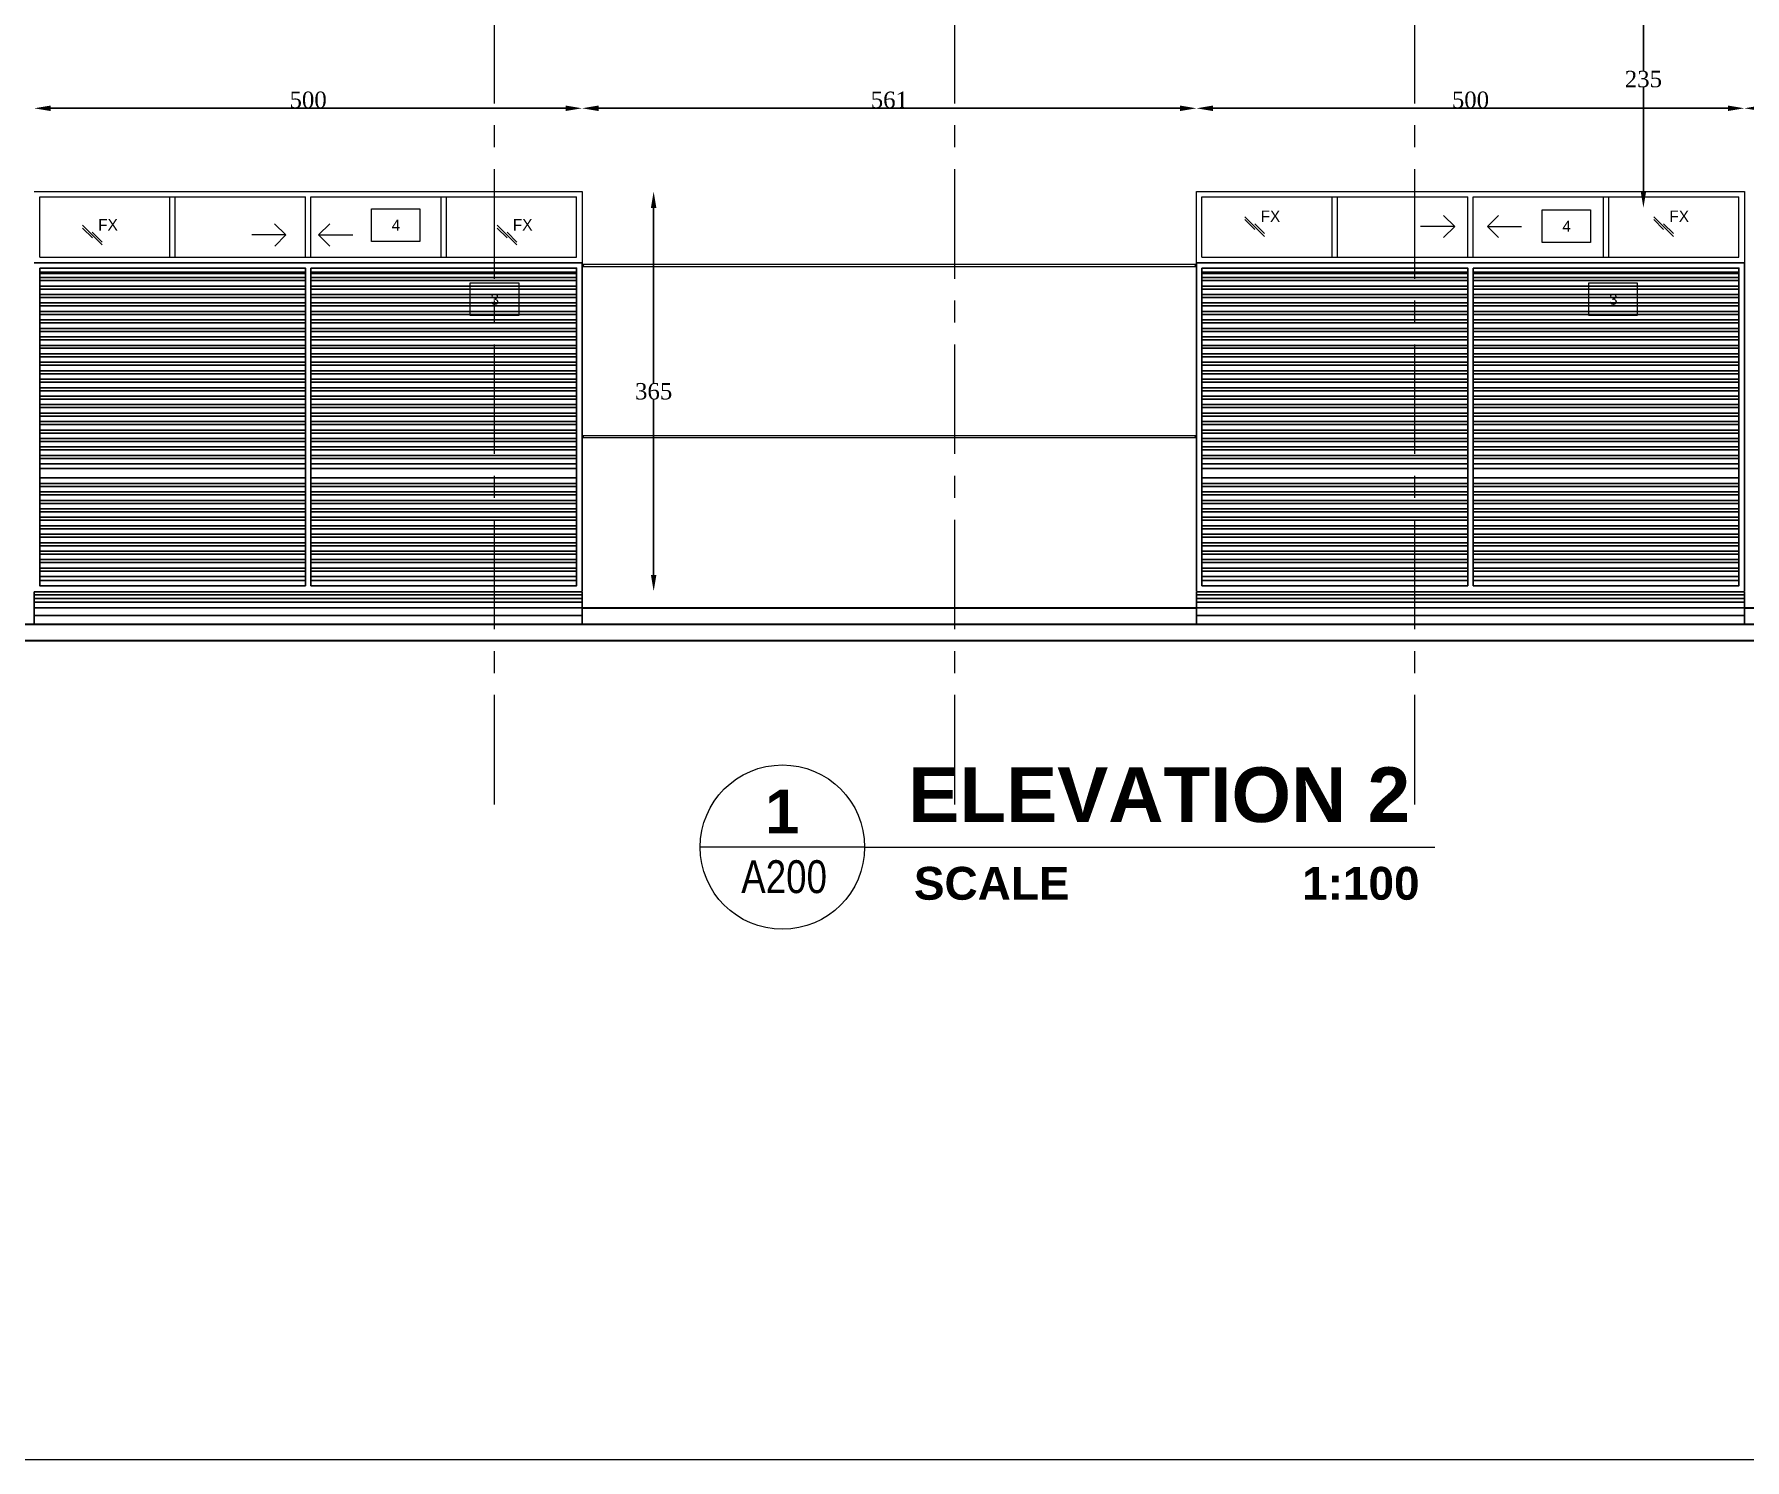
# Model space of a CAD drawing. Header units: millimetres. Extents: x -9083 to 924194, y -232449 to 321637.
# Drawn here: x 17631 to 33241, y 64923 to 77937 of the extents above; entities that cross this region are included whole.
import ezdxf
from ezdxf.enums import TextEntityAlignment as Align

# ---------------------------------------------------------------- set-up
doc = ezdxf.new("R2010")
doc.units = ezdxf.units.MM
doc.header["$LTSCALE"] = 400
doc.header["$MEASUREMENT"] = 0
doc.header["$PDMODE"] = 3
doc.linetypes.add('CENTER', pattern=[2, 1.25, -0.25, 0.25, -0.25])
doc.linetypes.add('CENTERX2', pattern=[4, 2.5, -0.5, 0.5, -0.5])
doc.layers.get('0').update_dxf_attribs({"lineweight": 0, "true_color": 0xff1414})
doc.layers.get('Defpoints').update_dxf_attribs({"color": 8, "lineweight": 5})
doc.layers.add('AXIES', color=7, linetype='CENTER', lineweight=0, true_color=0x949596)
for name, color, linetype in [('DOORS', 1, 'Continuous'), ('ELE', 2, 'Continuous'), ('HACH', 8, 'Continuous')]:
    doc.layers.add(name, color=color, linetype=linetype)
for name, color, linetype, lineweight in [('ELEVATION 00', 7, 'Continuous', 30), ('ELEVATION 02', 3, 'Continuous', 18), ('ELEVATION WINDOW', 5, 'Continuous', 5), ('FINISH', 3, 'Continuous', 9), ('REFER TILTLE 100', 7, 'Continuous', 5), ('REVC', 210, 'Continuous', 0), ('ROOMS DIMENSION', 3, 'Continuous', 5), ('TAG ELEVATIONS DETAIL', 8, 'Continuous', 9), ('TEXT DRAWING TITLE', 7, 'Continuous', 5)]:
    doc.layers.add(name, color=color, linetype=linetype, lineweight=lineweight)
doc.styles.add('arial', font='arial.ttf', dxfattribs={"width": 0.8, "height": 2.2})
doc.styles.add('ARIAL-TITLE', font='arialbd.ttf')
doc.styles.add('ROMAN', font='times.ttf')
doc.styles.get("Standard").update_dxf_attribs({"font": 'GOTHIC.TTF', "height": 220})
doc.styles.add('WA-GV03-ELEV & SEC.-TYPE A$0$BOLD', font='romantic.ttf')
doc.styles.add('WA-GV03-ELEV & SEC.-TYPE A$0$Standard', font='arial.ttf')
doc.dimstyles.new('ELEV DIM', dxfattribs={"dimtxt": 150, "dimasz": 150, "dimexe": 0.06, "dimexo": 0.06, "dimgap": 0.03, "dimtad": 1, "dimtih": 1, "dimtoh": 1, "dimdec": 0, "dimlfac": 0.1, "dimzin": 13, "dimdsep": 46, "dimtxsty": 'ROMAN', "dimcen": 0.09, "dimdle": 0.06, "dimse1": 1, "dimse2": 1, "dimclrd": 256, "dimclre": 256, "dimclrt": 3, "dimadec": 0, "dimazin": 0, "dimtfac": 1, "dimtdec": 0, "dimtix": 1, "dimtmove": 2, "dimatfit": 3, "dimfxl": 0.06, "dimtolj": 1, "dimtzin": 0, "dimarcsym": 0})

# ---------------------------------------------------------------- blocks, each defined once
blk = doc.blocks.new('A-DETAIL-TITLE-100')
at = {"layer": 'TEXT DRAWING TITLE', "linetype": 'Continuous'}
blk.add_line((0, 0), (-1500, 0), dxfattribs=at)
blk.add_circle((-750, 0), 750, dxfattribs=at)
at = {"layer": 'TEXT DRAWING TITLE', "style": 'ARIAL-TITLE'}
for tag, p, height in [('TITLE1', (450, 937), 500), ('SCALE1', (450, -480), 300), ('SCALE2', (2479, -480), 300)]:
    blk.add_attdef(tag, p, '', height=height, dxfattribs=at)
at = {"layer": 'TEXT DRAWING TITLE', "color": 7, "style": 'ARIAL-TITLE'}
blk.add_attdef('TITLE2_001', (435, 228), '', height=500, dxfattribs=at)
at = {"layer": 'TEXT DRAWING TITLE', "linetype": 'Continuous', "style": 'ARIAL-TITLE'}
blk.add_attdef('DRWG-NO', text='', height=400, dxfattribs=at).set_placement((-751, 326), align=Align.MIDDLE)
at = {"layer": 'TEXT DRAWING TITLE', "linetype": 'Continuous', "style": 'arial', "width": 0.8}
blk.add_attdef('DRAWING-REF', text='', height=300, dxfattribs=at).set_placement((-735, -270), align=Align.MIDDLE)
blk = doc.blocks.new('*D537')
at = {"layer": 'Defpoints', "color": 0, "transparency": 16777216}
for p in [(27676, 78702), (32316, 78702), (32316, 76352)]:
    blk.add_point(p, dxfattribs=at)
at = {"layer": 'ROOMS DIMENSION', "lineweight": -2, "transparency": 16777216}
for p, q in [((32316, 78552), (32316, 77603)), ((32316, 76502), (32316, 77450))]:
    blk.add_line(p, q, dxfattribs=at)
at = {"layer": 'ROOMS DIMENSION', "transparency": 16777216}
for points in [[(32291, 78552), (32341, 78552), (32316, 78702)], [(32291, 76502), (32341, 76502), (32316, 76352)]]:
    blk.add_solid(points, dxfattribs=at)
at = {"layer": 'ROOMS DIMENSION', "color": 3, "transparency": 16777216, "insert": (32316, 77527), "char_height": 150, "attachment_point": 5, "style": 'ROMAN'}
blk.add_mtext('\\A1;235', dxfattribs=at)
blk = doc.blocks.new('WA-GV03-ELEV & SEC.-TYPE A$0$RCSS TG')
blk.add_lwpolyline([(28718, -28969), (29160, -28969), (29160, -29267), (28718, -29267)], close=True)
at = {"style": 'WA-GV03-ELEV & SEC.-TYPE A$0$BOLD'}
blk.add_attdef('CH', text='', height=80, dxfattribs=at).set_placement((28932, -29118), align=Align.MIDDLE)
blk = doc.blocks.new('*D505')
at = {"layer": 'Defpoints', "color": 0, "transparency": 16777216}
for p in [(22631, 77261), (17631, 76502), (22631, 76502)]:
    blk.add_point(p, dxfattribs=at)
at = {"layer": 'ROOMS DIMENSION', "lineweight": -2, "transparency": 16777216}
blk.add_line((17781, 77261), (22481, 77261), dxfattribs=at)
at = {"layer": 'ROOMS DIMENSION', "transparency": 16777216}
for points in [[(17781, 77286), (17781, 77236), (17631, 77261)], [(22481, 77286), (22481, 77236), (22631, 77261)]]:
    blk.add_solid(points, dxfattribs=at)
at = {"layer": 'ROOMS DIMENSION', "color": 3, "transparency": 16777216, "insert": (20131, 77337), "char_height": 150, "attachment_point": 5, "style": 'ROMAN'}
blk.add_mtext('\\A1;500', dxfattribs=at)
blk = doc.blocks.new('*D506')
at = {"layer": 'Defpoints', "color": 0, "transparency": 16777216}
for p in [(33238, 77261), (28238, 76502), (33238, 76502)]:
    blk.add_point(p, dxfattribs=at)
at = {"layer": 'ROOMS DIMENSION', "lineweight": -2, "transparency": 16777216}
blk.add_line((28388, 77261), (33088, 77261), dxfattribs=at)
at = {"layer": 'ROOMS DIMENSION', "transparency": 16777216}
for points in [[(28388, 77286), (28388, 77236), (28238, 77261)], [(33088, 77286), (33088, 77236), (33238, 77261)]]:
    blk.add_solid(points, dxfattribs=at)
at = {"layer": 'ROOMS DIMENSION', "color": 3, "transparency": 16777216, "insert": (30738, 77337), "char_height": 150, "attachment_point": 5, "style": 'ROMAN'}
blk.add_mtext('\\A1;500', dxfattribs=at)
blk = doc.blocks.new('*D534')
at = {"layer": 'Defpoints', "color": 0, "transparency": 16777216}
for p in [(33238, 75852), (33603, 75852), (33238, 72852)]:
    blk.add_point(p, dxfattribs=at)
at = {"layer": 'ROOMS DIMENSION', "lineweight": -2, "transparency": 16777216}
for p, q in [((33603, 75702), (33603, 74428)), ((33603, 73002), (33603, 74275))]:
    blk.add_line(p, q, dxfattribs=at)
at = {"layer": 'ROOMS DIMENSION', "transparency": 16777216}
for points in [[(33578, 75702), (33628, 75702), (33603, 75852)], [(33578, 73002), (33628, 73002), (33603, 72852)]]:
    blk.add_solid(points, dxfattribs=at)
at = {"layer": 'ROOMS DIMENSION', "color": 3, "transparency": 16777216, "insert": (33603, 74352), "char_height": 150, "attachment_point": 5, "style": 'ROMAN'}
blk.add_mtext('\\A1;300', dxfattribs=at)
blk = doc.blocks.new('*D533')
at = {"layer": 'Defpoints', "color": 0, "transparency": 16777216}
for p in [(22631, 76502), (22631, 72852), (23284, 72852)]:
    blk.add_point(p, dxfattribs=at)
at = {"layer": 'ROOMS DIMENSION', "lineweight": -2, "transparency": 16777216}
for p, q in [((23284, 76352), (23284, 74753)), ((23284, 73002), (23284, 74600))]:
    blk.add_line(p, q, dxfattribs=at)
at = {"layer": 'ROOMS DIMENSION', "transparency": 16777216}
for points in [[(23259, 76352), (23309, 76352), (23284, 76502)], [(23259, 73002), (23309, 73002), (23284, 72852)]]:
    blk.add_solid(points, dxfattribs=at)
at = {"layer": 'ROOMS DIMENSION', "color": 3, "transparency": 16777216, "insert": (23284, 74677), "char_height": 150, "attachment_point": 5, "style": 'ROMAN'}
blk.add_mtext('\\A1;365', dxfattribs=at)
blk = doc.blocks.new('DFGG')
at = {"layer": 'AXIES', "linetype": 'CENTERX2'}
for p, q in [((21831.3, 70905.5), (21831.3, 89453.1)), ((26031.3, 70905.5), (26031.3, 89453.1)), ((30231.3, 70905.5), (30231.3, 89453.1))]:
    blk.add_line(p, q, dxfattribs=at)
blk = doc.blocks.new('*D542')
at = {"layer": 'Defpoints', "color": 0, "transparency": 16777216}
for p in [(33238, 76502), (33603, 76502), (33238, 75852)]:
    blk.add_point(p, dxfattribs=at)
at = {"layer": 'ROOMS DIMENSION', "lineweight": -2, "transparency": 16777216}
for p, q in [((33603, 76352), (33603, 76253)), ((33603, 76002), (33603, 76100))]:
    blk.add_line(p, q, dxfattribs=at)
at = {"layer": 'ROOMS DIMENSION', "transparency": 16777216}
for points in [[(33578, 76352), (33628, 76352), (33603, 76502)], [(33578, 76002), (33628, 76002), (33603, 75852)]]:
    blk.add_solid(points, dxfattribs=at)
at = {"layer": 'ROOMS DIMENSION', "color": 3, "transparency": 16777216, "insert": (33603, 76177), "char_height": 150, "attachment_point": 5, "style": 'ROMAN'}
blk.add_mtext('\\A1;65', dxfattribs=at)
blk = doc.blocks.new('*D545')
at = {"layer": 'Defpoints', "color": 0, "transparency": 16777216}
for p in [(28238, 77261), (22631, 77002), (28238, 76652)]:
    blk.add_point(p, dxfattribs=at)
at = {"layer": 'FINISH', "lineweight": -2, "transparency": 16777216}
blk.add_line((22781, 77261), (28088, 77261), dxfattribs=at)
at = {"layer": 'FINISH', "transparency": 16777216}
for points in [[(22781, 77286), (22781, 77236), (22631, 77261)], [(28088, 77286), (28088, 77236), (28238, 77261)]]:
    blk.add_solid(points, dxfattribs=at)
at = {"layer": 'FINISH', "color": 3, "transparency": 16777216, "insert": (25435, 77337), "char_height": 150, "attachment_point": 5, "style": 'ROMAN'}
blk.add_mtext('\\A1;561', dxfattribs=at)
blk = doc.blocks.new('*D546')
at = {"layer": 'Defpoints', "color": 0, "transparency": 16777216}
for p in [(37481, 77261), (33238, 76652), (37481, 76652)]:
    blk.add_point(p, dxfattribs=at)
at = {"layer": 'FINISH', "lineweight": -2, "transparency": 16777216}
blk.add_line((33388, 77261), (37331, 77261), dxfattribs=at)
at = {"layer": 'FINISH', "transparency": 16777216}
for points in [[(33388, 77286), (33388, 77236), (33238, 77261)], [(37331, 77286), (37331, 77236), (37481, 77261)]]:
    blk.add_solid(points, dxfattribs=at)
at = {"layer": 'FINISH', "color": 3, "transparency": 16777216, "insert": (35360, 77336), "char_height": 150, "attachment_point": 5, "style": 'ROMAN'}
blk.add_mtext('\\A1;424', dxfattribs=at)

msp = doc.modelspace()

# ---------------------------------------------------------------- linework, layer by layer
at = {"layer": 'Defpoints'}
msp.add_lwpolyline([(-8100, 123208.72705), (55596.80779, 123208.72705), (55596.80779, 64923.38106), (-8100, 64923.38106)], close=True, dxfattribs=at)
at = {"layer": 'DOORS', "lineweight": -2}
for p, q in [((17631.26178, 75851.64247), (22631.26178, 75851.64247)), ((17681.26178, 75801.64247), (20106.26178, 75801.64247)), ((17681.26178, 72901.64247), (17681.26178, 75801.64247)), ((20106.26178, 72901.64247), (20106.26178, 75801.64247)), ((20156.26178, 75801.64247), (22581.26178, 75801.64247)), ((20156.26178, 72901.64247), (20156.26178, 75801.64247)), ((22581.26178, 72901.64247), (22581.26178, 75801.64247)), ((22631.26178, 72851.64247), (22631.26178, 75851.64247)), ((28237.95131, 75851.64247), (33237.95131, 75851.64247)), ((28237.95131, 72851.64247), (28237.95131, 75851.64247)), ((28287.95131, 75801.64247), (30712.95131, 75801.64247)), ((28287.95131, 72901.64247), (28287.95131, 75801.64247)), ((30712.95131, 72901.64247), (30712.95131, 75801.64247)), ((30762.95131, 72901.64247), (30762.95131, 75801.64247)), ((30762.95131, 75801.64247), (33187.95131, 75801.64247)), ((33187.95131, 72901.64247), (33187.95131, 75801.64247)), ((33237.95131, 72851.64247), (33237.95131, 75851.64247)), ((17681.26178, 72901.64247), (20106.26178, 72901.64247)), ((20156.26178, 72901.64247), (22581.26178, 72901.64247)), ((28287.95131, 72901.64247), (30712.95131, 72901.64247)), ((30762.95131, 72901.64247), (33187.95131, 72901.64247))]:
    msp.add_line(p, q, dxfattribs=at)
for points in [[(17681.26178, 75801.64247), (20106.26178, 75801.64247), (20106.26178, 75751.64247), (17681.26178, 75751.64247)], [(17681.26178, 75765.48015), (20106.26178, 75765.48015), (20106.26178, 75715.48015), (17681.26178, 75715.48015)], [(20156.26178, 75801.64247), (22581.26178, 75801.64247), (22581.26178, 75751.64247), (20156.26178, 75751.64247)], [(20156.26178, 75765.48015), (22581.26178, 75765.48015), (22581.26178, 75715.48015), (20156.26178, 75715.48015)], [(28287.95131, 75801.64247), (30712.95131, 75801.64247), (30712.95131, 75751.64247), (28287.95131, 75751.64247)], [(28287.95131, 75765.48015), (30712.95131, 75765.48015), (30712.95131, 75715.48015), (28287.95131, 75715.48015)], [(30762.95131, 75801.64247), (33187.95131, 75801.64247), (33187.95131, 75751.64247), (30762.95131, 75751.64247)], [(30762.95131, 75765.48015), (33187.95131, 75765.48015), (33187.95131, 75715.48015), (30762.95131, 75715.48015)], [(17681.26178, 75688.17387), (20106.26178, 75688.17387), (20106.26178, 75638.17387), (17681.26178, 75638.17387)], [(17681.26178, 75610.86759), (20106.26178, 75610.86759), (20106.26178, 75560.86759), (17681.26178, 75560.86759)], [(20156.26178, 75688.17387), (22581.26178, 75688.17387), (22581.26178, 75638.17387), (20156.26178, 75638.17387)], [(20156.26178, 75610.86759), (22581.26178, 75610.86759), (22581.26178, 75560.86759), (20156.26178, 75560.86759)], [(28287.95131, 75688.17387), (30712.95131, 75688.17387), (30712.95131, 75638.17387), (28287.95131, 75638.17387)], [(28287.95131, 75610.86759), (30712.95131, 75610.86759), (30712.95131, 75560.86759), (28287.95131, 75560.86759)], [(30762.95131, 75688.17387), (33187.95131, 75688.17387), (33187.95131, 75638.17387), (30762.95131, 75638.17387)], [(30762.95131, 75610.86759), (33187.95131, 75610.86759), (33187.95131, 75560.86759), (30762.95131, 75560.86759)], [(17681.26178, 75533.56131), (20106.26178, 75533.56131), (20106.26178, 75483.56131), (17681.26178, 75483.56131)], [(17681.26178, 75456.25503), (20106.26178, 75456.25503), (20106.26178, 75406.25503), (17681.26178, 75406.25503)], [(20156.26178, 75533.56131), (22581.26178, 75533.56131), (22581.26178, 75483.56131), (20156.26178, 75483.56131)], [(20156.26178, 75456.25503), (22581.26178, 75456.25503), (22581.26178, 75406.25503), (20156.26178, 75406.25503)], [(28287.95131, 75533.56131), (30712.95131, 75533.56131), (30712.95131, 75483.56131), (28287.95131, 75483.56131)], [(28287.95131, 75456.25503), (30712.95131, 75456.25503), (30712.95131, 75406.25503), (28287.95131, 75406.25503)], [(30762.95131, 75533.56131), (33187.95131, 75533.56131), (33187.95131, 75483.56131), (30762.95131, 75483.56131)], [(30762.95131, 75456.25503), (33187.95131, 75456.25503), (33187.95131, 75406.25503), (30762.95131, 75406.25503)], [(17681.26178, 75378.94875), (20106.26178, 75378.94875), (20106.26178, 75328.94875), (17681.26178, 75328.94875)], [(17681.26178, 75301.64247), (20106.26178, 75301.64247), (20106.26178, 75251.64247), (17681.26178, 75251.64247)], [(20156.26178, 75378.94875), (22581.26178, 75378.94875), (22581.26178, 75328.94875), (20156.26178, 75328.94875)], [(20156.26178, 75301.64247), (22581.26178, 75301.64247), (22581.26178, 75251.64247), (20156.26178, 75251.64247)], [(28287.95131, 75378.94875), (30712.95131, 75378.94875), (30712.95131, 75328.94875), (28287.95131, 75328.94875)], [(28287.95131, 75301.64247), (30712.95131, 75301.64247), (30712.95131, 75251.64247), (28287.95131, 75251.64247)], [(30762.95131, 75378.94875), (33187.95131, 75378.94875), (33187.95131, 75328.94875), (30762.95131, 75328.94875)], [(30762.95131, 75301.64247), (33187.95131, 75301.64247), (33187.95131, 75251.64247), (30762.95131, 75251.64247)], [(17681.26178, 75224.33619), (20106.26178, 75224.33619), (20106.26178, 75174.33619), (17681.26178, 75174.33619)], [(17681.26178, 75147.02991), (20106.26178, 75147.02991), (20106.26178, 75097.02991), (17681.26178, 75097.02991)], [(20156.26178, 75224.33619), (22581.26178, 75224.33619), (22581.26178, 75174.33619), (20156.26178, 75174.33619)], [(20156.26178, 75147.02991), (22581.26178, 75147.02991), (22581.26178, 75097.02991), (20156.26178, 75097.02991)], [(28287.95131, 75224.33619), (30712.95131, 75224.33619), (30712.95131, 75174.33619), (28287.95131, 75174.33619)], [(28287.95131, 75147.02991), (30712.95131, 75147.02991), (30712.95131, 75097.02991), (28287.95131, 75097.02991)], [(30762.95131, 75224.33619), (33187.95131, 75224.33619), (33187.95131, 75174.33619), (30762.95131, 75174.33619)], [(30762.95131, 75147.02991), (33187.95131, 75147.02991), (33187.95131, 75097.02991), (30762.95131, 75097.02991)], [(17681.26178, 75069.72363), (20106.26178, 75069.72363), (20106.26178, 75019.72363), (17681.26178, 75019.72363)], [(17681.26178, 74992.41735), (20106.26178, 74992.41735), (20106.26178, 74942.41735), (17681.26178, 74942.41735)], [(20156.26178, 75069.72363), (22581.26178, 75069.72363), (22581.26178, 75019.72363), (20156.26178, 75019.72363)], [(20156.26178, 74992.41735), (22581.26178, 74992.41735), (22581.26178, 74942.41735), (20156.26178, 74942.41735)], [(28287.95131, 75069.72363), (30712.95131, 75069.72363), (30712.95131, 75019.72363), (28287.95131, 75019.72363)], [(28287.95131, 74992.41735), (30712.95131, 74992.41735), (30712.95131, 74942.41735), (28287.95131, 74942.41735)], [(30762.95131, 75069.72363), (33187.95131, 75069.72363), (33187.95131, 75019.72363), (30762.95131, 75019.72363)], [(30762.95131, 74992.41735), (33187.95131, 74992.41735), (33187.95131, 74942.41735), (30762.95131, 74942.41735)], [(17681.26178, 74915.11107), (20106.26178, 74915.11107), (20106.26178, 74865.11107), (17681.26178, 74865.11107)], [(17681.26178, 74837.80479), (20106.26178, 74837.80479), (20106.26178, 74787.80479), (17681.26178, 74787.80479)], [(20156.26178, 74915.11107), (22581.26178, 74915.11107), (22581.26178, 74865.11107), (20156.26178, 74865.11107)], [(20156.26178, 74837.80479), (22581.26178, 74837.80479), (22581.26178, 74787.80479), (20156.26178, 74787.80479)], [(28287.95131, 74915.11107), (30712.95131, 74915.11107), (30712.95131, 74865.11107), (28287.95131, 74865.11107)], [(28287.95131, 74837.80479), (30712.95131, 74837.80479), (30712.95131, 74787.80479), (28287.95131, 74787.80479)], [(30762.95131, 74915.11107), (33187.95131, 74915.11107), (33187.95131, 74865.11107), (30762.95131, 74865.11107)], [(30762.95131, 74837.80479), (33187.95131, 74837.80479), (33187.95131, 74787.80479), (30762.95131, 74787.80479)], [(17681.26178, 74760.49851), (20106.26178, 74760.49851), (20106.26178, 74710.49851), (17681.26178, 74710.49851)], [(17681.26178, 74683.19224), (20106.26178, 74683.19224), (20106.26178, 74633.19224), (17681.26178, 74633.19224)], [(20156.26178, 74760.49851), (22581.26178, 74760.49851), (22581.26178, 74710.49851), (20156.26178, 74710.49851)], [(20156.26178, 74683.19224), (22581.26178, 74683.19224), (22581.26178, 74633.19224), (20156.26178, 74633.19224)], [(28287.95131, 74760.49851), (30712.95131, 74760.49851), (30712.95131, 74710.49851), (28287.95131, 74710.49851)], [(28287.95131, 74683.19224), (30712.95131, 74683.19224), (30712.95131, 74633.19224), (28287.95131, 74633.19224)], [(30762.95131, 74760.49851), (33187.95131, 74760.49851), (33187.95131, 74710.49851), (30762.95131, 74710.49851)], [(30762.95131, 74683.19224), (33187.95131, 74683.19224), (33187.95131, 74633.19224), (30762.95131, 74633.19224)], [(17681.26178, 74605.88596), (20106.26178, 74605.88596), (20106.26178, 74555.88596), (17681.26178, 74555.88596)], [(17681.26178, 74528.57968), (20106.26178, 74528.57968), (20106.26178, 74478.57968), (17681.26178, 74478.57968)], [(20156.26178, 74605.88596), (22581.26178, 74605.88596), (22581.26178, 74555.88596), (20156.26178, 74555.88596)], [(20156.26178, 74528.57968), (22581.26178, 74528.57968), (22581.26178, 74478.57968), (20156.26178, 74478.57968)], [(28287.95131, 74605.88596), (30712.95131, 74605.88596), (30712.95131, 74555.88596), (28287.95131, 74555.88596)], [(28287.95131, 74528.57968), (30712.95131, 74528.57968), (30712.95131, 74478.57968), (28287.95131, 74478.57968)], [(30762.95131, 74605.88596), (33187.95131, 74605.88596), (33187.95131, 74555.88596), (30762.95131, 74555.88596)], [(30762.95131, 74528.57968), (33187.95131, 74528.57968), (33187.95131, 74478.57968), (30762.95131, 74478.57968)], [(17681.26178, 74451.2734), (20106.26178, 74451.2734), (20106.26178, 74401.2734), (17681.26178, 74401.2734)], [(17681.26178, 74373.96712), (20106.26178, 74373.96712), (20106.26178, 74323.96712), (17681.26178, 74323.96712)], [(20156.26178, 74451.2734), (22581.26178, 74451.2734), (22581.26178, 74401.2734), (20156.26178, 74401.2734)], [(20156.26178, 74373.96712), (22581.26178, 74373.96712), (22581.26178, 74323.96712), (20156.26178, 74323.96712)], [(28287.95131, 74451.2734), (30712.95131, 74451.2734), (30712.95131, 74401.2734), (28287.95131, 74401.2734)], [(28287.95131, 74373.96712), (30712.95131, 74373.96712), (30712.95131, 74323.96712), (28287.95131, 74323.96712)], [(30762.95131, 74451.2734), (33187.95131, 74451.2734), (33187.95131, 74401.2734), (30762.95131, 74401.2734)], [(30762.95131, 74373.96712), (33187.95131, 74373.96712), (33187.95131, 74323.96712), (30762.95131, 74323.96712)], [(17681.26178, 74296.66084), (20106.26178, 74296.66084), (20106.26178, 74246.66084), (17681.26178, 74246.66084)], [(17681.26178, 74219.35456), (20106.26178, 74219.35456), (20106.26178, 74169.35456), (17681.26178, 74169.35456)], [(20156.26178, 74296.66084), (22581.26178, 74296.66084), (22581.26178, 74246.66084), (20156.26178, 74246.66084)], [(20156.26178, 74219.35456), (22581.26178, 74219.35456), (22581.26178, 74169.35456), (20156.26178, 74169.35456)], [(28287.95131, 74296.66084), (30712.95131, 74296.66084), (30712.95131, 74246.66084), (28287.95131, 74246.66084)], [(28287.95131, 74219.35456), (30712.95131, 74219.35456), (30712.95131, 74169.35456), (28287.95131, 74169.35456)], [(30762.95131, 74296.66084), (33187.95131, 74296.66084), (33187.95131, 74246.66084), (30762.95131, 74246.66084)], [(30762.95131, 74219.35456), (33187.95131, 74219.35456), (33187.95131, 74169.35456), (30762.95131, 74169.35456)], [(17681.26178, 74142.04828), (20106.26178, 74142.04828), (20106.26178, 74092.04828), (17681.26178, 74092.04828)], [(17681.26178, 74064.742), (20106.26178, 74064.742), (20106.26178, 74014.742), (17681.26178, 74014.742)], [(20156.26178, 74142.04828), (22581.26178, 74142.04828), (22581.26178, 74092.04828), (20156.26178, 74092.04828)], [(20156.26178, 74064.742), (22581.26178, 74064.742), (22581.26178, 74014.742), (20156.26178, 74014.742)], [(28287.95131, 74142.04828), (30712.95131, 74142.04828), (30712.95131, 74092.04828), (28287.95131, 74092.04828)], [(28287.95131, 74064.742), (30712.95131, 74064.742), (30712.95131, 74014.742), (28287.95131, 74014.742)], [(30762.95131, 74142.04828), (33187.95131, 74142.04828), (33187.95131, 74092.04828), (30762.95131, 74092.04828)], [(30762.95131, 74064.742), (33187.95131, 74064.742), (33187.95131, 74014.742), (30762.95131, 74014.742)], [(17681.26178, 73973.73155), (20106.26178, 73973.73155), (20106.26178, 73886.63865), (17681.26178, 73886.63865)], [(17681.26178, 73886.63865), (20106.26178, 73886.63865), (20106.26178, 73836.63865), (17681.26178, 73836.63865)], [(20156.26178, 73973.73155), (22581.26178, 73973.73155), (22581.26178, 73886.63865), (20156.26178, 73886.63865)], [(20156.26178, 73886.63865), (22581.26178, 73886.63865), (22581.26178, 73836.63865), (20156.26178, 73836.63865)], [(28287.95131, 73973.73155), (30712.95131, 73973.73155), (30712.95131, 73886.63865), (28287.95131, 73886.63865)], [(28287.95131, 73886.63865), (30712.95131, 73886.63865), (30712.95131, 73836.63865), (28287.95131, 73836.63865)], [(30762.95131, 73973.73155), (33187.95131, 73973.73155), (33187.95131, 73886.63865), (30762.95131, 73886.63865)], [(30762.95131, 73886.63865), (33187.95131, 73886.63865), (33187.95131, 73836.63865), (30762.95131, 73836.63865)], [(17681.26178, 73809.33237), (20106.26178, 73809.33237), (20106.26178, 73759.33237), (17681.26178, 73759.33237)], [(17681.26178, 73732.02609), (20106.26178, 73732.02609), (20106.26178, 73682.02609), (17681.26178, 73682.02609)], [(20156.26178, 73809.33237), (22581.26178, 73809.33237), (22581.26178, 73759.33237), (20156.26178, 73759.33237)], [(20156.26178, 73732.02609), (22581.26178, 73732.02609), (22581.26178, 73682.02609), (20156.26178, 73682.02609)], [(28287.95131, 73809.33237), (30712.95131, 73809.33237), (30712.95131, 73759.33237), (28287.95131, 73759.33237)], [(28287.95131, 73732.02609), (30712.95131, 73732.02609), (30712.95131, 73682.02609), (28287.95131, 73682.02609)], [(30762.95131, 73809.33237), (33187.95131, 73809.33237), (33187.95131, 73759.33237), (30762.95131, 73759.33237)], [(30762.95131, 73732.02609), (33187.95131, 73732.02609), (33187.95131, 73682.02609), (30762.95131, 73682.02609)], [(17681.26178, 73654.71981), (20106.26178, 73654.71981), (20106.26178, 73604.71981), (17681.26178, 73604.71981)], [(17681.26178, 73577.41353), (20106.26178, 73577.41353), (20106.26178, 73527.41353), (17681.26178, 73527.41353)], [(20156.26178, 73654.71981), (22581.26178, 73654.71981), (22581.26178, 73604.71981), (20156.26178, 73604.71981)], [(20156.26178, 73577.41353), (22581.26178, 73577.41353), (22581.26178, 73527.41353), (20156.26178, 73527.41353)], [(28287.95131, 73654.71981), (30712.95131, 73654.71981), (30712.95131, 73604.71981), (28287.95131, 73604.71981)], [(28287.95131, 73577.41353), (30712.95131, 73577.41353), (30712.95131, 73527.41353), (28287.95131, 73527.41353)], [(30762.95131, 73654.71981), (33187.95131, 73654.71981), (33187.95131, 73604.71981), (30762.95131, 73604.71981)], [(30762.95131, 73577.41353), (33187.95131, 73577.41353), (33187.95131, 73527.41353), (30762.95131, 73527.41353)], [(17681.26178, 73500.10725), (20106.26178, 73500.10725), (20106.26178, 73450.10725), (17681.26178, 73450.10725)], [(17681.26178, 73422.80097), (20106.26178, 73422.80097), (20106.26178, 73372.80097), (17681.26178, 73372.80097)], [(20156.26178, 73500.10725), (22581.26178, 73500.10725), (22581.26178, 73450.10725), (20156.26178, 73450.10725)], [(20156.26178, 73422.80097), (22581.26178, 73422.80097), (22581.26178, 73372.80097), (20156.26178, 73372.80097)], [(28287.95131, 73500.10725), (30712.95131, 73500.10725), (30712.95131, 73450.10725), (28287.95131, 73450.10725)], [(28287.95131, 73422.80097), (30712.95131, 73422.80097), (30712.95131, 73372.80097), (28287.95131, 73372.80097)], [(30762.95131, 73500.10725), (33187.95131, 73500.10725), (33187.95131, 73450.10725), (30762.95131, 73450.10725)], [(30762.95131, 73422.80097), (33187.95131, 73422.80097), (33187.95131, 73372.80097), (30762.95131, 73372.80097)], [(17681.26178, 73345.4947), (20106.26178, 73345.4947), (20106.26178, 73295.4947), (17681.26178, 73295.4947)], [(17681.26178, 73268.18842), (20106.26178, 73268.18842), (20106.26178, 73218.18842), (17681.26178, 73218.18842)], [(20156.26178, 73345.4947), (22581.26178, 73345.4947), (22581.26178, 73295.4947), (20156.26178, 73295.4947)], [(20156.26178, 73268.18842), (22581.26178, 73268.18842), (22581.26178, 73218.18842), (20156.26178, 73218.18842)], [(28287.95131, 73345.4947), (30712.95131, 73345.4947), (30712.95131, 73295.4947), (28287.95131, 73295.4947)], [(28287.95131, 73268.18842), (30712.95131, 73268.18842), (30712.95131, 73218.18842), (28287.95131, 73218.18842)], [(30762.95131, 73345.4947), (33187.95131, 73345.4947), (33187.95131, 73295.4947), (30762.95131, 73295.4947)], [(30762.95131, 73268.18842), (33187.95131, 73268.18842), (33187.95131, 73218.18842), (30762.95131, 73218.18842)], [(17681.26178, 73190.88214), (20106.26178, 73190.88214), (20106.26178, 73140.88214), (17681.26178, 73140.88214)], [(17681.26178, 73113.57586), (20106.26178, 73113.57586), (20106.26178, 73063.57586), (17681.26178, 73063.57586)], [(20156.26178, 73190.88214), (22581.26178, 73190.88214), (22581.26178, 73140.88214), (20156.26178, 73140.88214)], [(20156.26178, 73113.57586), (22581.26178, 73113.57586), (22581.26178, 73063.57586), (20156.26178, 73063.57586)], [(28287.95131, 73190.88214), (30712.95131, 73190.88214), (30712.95131, 73140.88214), (28287.95131, 73140.88214)], [(28287.95131, 73113.57586), (30712.95131, 73113.57586), (30712.95131, 73063.57586), (28287.95131, 73063.57586)], [(30762.95131, 73190.88214), (33187.95131, 73190.88214), (33187.95131, 73140.88214), (30762.95131, 73140.88214)], [(30762.95131, 73113.57586), (33187.95131, 73113.57586), (33187.95131, 73063.57586), (30762.95131, 73063.57586)], [(17681.26178, 73036.26958), (20106.26178, 73036.26958), (20106.26178, 72986.26958), (17681.26178, 72986.26958)], [(17681.26178, 72951.64247), (20106.26178, 72951.64247), (20106.26178, 72901.64247), (17681.26178, 72901.64247)], [(20156.26178, 73036.26958), (22581.26178, 73036.26958), (22581.26178, 72986.26958), (20156.26178, 72986.26958)], [(20156.26178, 72951.64247), (22581.26178, 72951.64247), (22581.26178, 72901.64247), (20156.26178, 72901.64247)], [(28287.95131, 73036.26958), (30712.95131, 73036.26958), (30712.95131, 72986.26958), (28287.95131, 72986.26958)], [(28287.95131, 72951.64247), (30712.95131, 72951.64247), (30712.95131, 72901.64247), (28287.95131, 72901.64247)], [(30762.95131, 73036.26958), (33187.95131, 73036.26958), (33187.95131, 72986.26958), (30762.95131, 72986.26958)], [(30762.95131, 72951.64247), (33187.95131, 72951.64247), (33187.95131, 72901.64247), (30762.95131, 72901.64247)]]:
    msp.add_lwpolyline(points, close=True, dxfattribs=at)
at = {"layer": 'ELE', "color": 3}
for p, q in [((17631.27738, 72847.01196, 0), (17631.26178, 72551.64247)), ((22631.26178, 72847.00668, 0), (17631.27738, 72847.00668, 0)), ((22631.26178, 72847.00668, 0), (22631.26178, 72551.64247)), ((28237.96692, 72847.01196, 0), (28237.95131, 72551.64247)), ((33237.95131, 72847.00668, 0), (28237.96692, 72847.00668, 0)), ((33237.95131, 72847.00668, 0), (33237.95131, 72551.64247))]:
    msp.add_line(p, q, dxfattribs=at)
at = {"layer": 'ELE', "color": 8}
for p, q in [((22631.26178, 72820.2238, 0), (17631.27738, 72820.2238, 0)), ((22631.26178, 72785.06394, 0), (17631.27738, 72785.06394, 0)), ((22631.26178, 72751.62825, 0), (17631.27738, 72751.62825, 0)), ((33237.95131, 72820.2238, 0), (28237.96692, 72820.2238, 0)), ((33237.95131, 72785.06394, 0), (28237.96692, 72785.06394, 0)), ((33237.95131, 72751.62825, 0), (28237.96692, 72751.62825, 0)), ((22631.26178, 72699.32457, 0), (17631.27738, 72699.32457, 0)), ((22631.26178, 72631.25142, 0), (17631.27738, 72631.25142, 0)), ((33237.95131, 72699.32721, 0), (28237.96692, 72699.32721, 0)), ((33237.95131, 72631.25142, 0), (28237.96692, 72631.25142, 0))]:
    msp.add_line(p, q, dxfattribs=at)
at = {"layer": 'ELEVATION 00'}
for p, q in [((22631.26178, 72701.64247), (28237.95924, 72701.64247)), ((33237.95131, 72701.64247), (37481.2697, 72701.64247)), ((1609.36286, 72551.64247), (52444.14335, 72551.64247)), ((-10.30991, 72401.64247), (50931.26178, 72401.64247))]:
    msp.add_line(p, q, dxfattribs=at)
at = {"layer": 'ELEVATION 02'}
for p, q in [((22631.26178, 75837.64247), (28237.95131, 75837.64247)), ((22647.98883, 75827.64247), (22631.26178, 75837.64247)), ((22647.98883, 75827.64247), (22631.26178, 75837.64247)), ((22631.26178, 75817.64247), (22647.98883, 75827.64247)), ((22631.26178, 75817.64247), (22647.98883, 75827.64247)), ((22631.26178, 75817.64247), (28237.95131, 75817.64247)), ((28221.22427, 75827.64247), (28237.95131, 75837.64247)), ((28237.95131, 75817.64247), (28221.22427, 75827.64247)), ((22631.26178, 74274.64247), (28237.95131, 74274.64247)), ((22647.98883, 74264.64247), (22631.26178, 74274.64247)), ((22631.26178, 74254.64247), (22647.98883, 74264.64247)), ((22631.26178, 74254.64247), (28237.95131, 74254.64247)), ((28221.22427, 74264.64247), (28237.95131, 74274.64247)), ((28237.95131, 74254.64247), (28221.22427, 74264.64247))]:
    msp.add_line(p, q, dxfattribs=at)
at = {"layer": 'ELEVATION WINDOW'}
for p, q in [((17631.26178, 76501.64247), (22631.26178, 76501.64247)), ((22631.26178, 76501.64247), (22631.26178, 75851.64247)), ((28237.95131, 76501.64247), (33237.95131, 76501.64247)), ((28237.95131, 75851.64247), (28237.95131, 76501.64247)), ((33237.95131, 76501.64247), (33237.95131, 75851.64247)), ((17681.26178, 76451.64247), (20106.26178, 76451.64247)), ((17681.26178, 75901.64247), (17681.26178, 76451.64247)), ((18868.76178, 75901.64247), (18868.76178, 76451.64247)), ((18918.76178, 75901.64247), (18918.76178, 76451.64247)), ((20106.26178, 75901.64247), (20106.26178, 76451.64247)), ((20156.26178, 76451.64247), (22581.26178, 76451.64247)), ((20156.26178, 75901.64247), (20156.26178, 76451.64247)), ((21343.76178, 75901.64247), (21343.76178, 76451.64247)), ((21393.76178, 75901.64247), (21393.76178, 76451.64247)), ((22581.26178, 75901.64247), (22581.26178, 76451.64247)), ((28287.95131, 76451.64247), (30712.95131, 76451.64247)), ((28287.95131, 75901.64247), (28287.95131, 76451.64247)), ((29475.45131, 75901.64247), (29475.45131, 76451.64247)), ((29525.45131, 75901.64247), (29525.45131, 76451.64247)), ((30712.95131, 75901.64247), (30712.95131, 76451.64247)), ((30762.95131, 76451.64247), (33187.95131, 76451.64247)), ((30762.95131, 75901.64247), (30762.95131, 76451.64247)), ((31950.45131, 75901.64247), (31950.45131, 76451.64247)), ((32000.45131, 75901.64247), (32000.45131, 76451.64247)), ((33187.95131, 75901.64247), (33187.95131, 76451.64247)), ((19825.5527, 76205.79722, 0.0001), (19926.8957, 76104.45422, 0.0001)), ((20328.30344, 76205.79722, 0.0001), (20226.96043, 76104.45422, 0.0001)), ((30593.76434, 76182.0286, 0.0001), (30283.00034, 76182.0286, 0.0001)), ((30492.42134, 76283.3716, 0.0001), (30593.76434, 76182.0286, 0.0001)), ((30593.76434, 76182.0286, 0.0001), (30492.58307, 76080.84732, 0.0001)), ((30995.17208, 76283.3716, 0.0001), (30893.82908, 76182.0286, 0.0001)), ((30893.82908, 76182.0286, 0.0001), (30995.01035, 76080.84732, 0.0001)), ((30893.82908, 76182.0286, 0.0001), (31204.59309, 76182.0286, 0.0001)), ((19926.8957, 76104.45422, 0.0001), (19616.13169, 76104.45422, 0.0001)), ((19926.8957, 76104.45422, 0.0001), (19825.71442, 76003.27295, 0.0001)), ((20226.96043, 76104.45422, 0.0001), (20537.72444, 76104.45422, 0.0001)), ((20226.96043, 76104.45422, 0.0001), (20328.14171, 76003.27295, 0.0001)), ((17681.26178, 75901.64247), (22581.26178, 75901.64247)), ((28287.95131, 75901.64247), (33187.95131, 75901.64247))]:
    msp.add_line(p, q, dxfattribs=at)
at = {"layer": 'FINISH'}
for p, q in [((22631.26178, 72701.64247), (22631.26178, 72631.25142, 0)), ((33237.95131, 72701.64247), (33237.95131, 72631.25142, 0))]:
    msp.add_line(p, q, dxfattribs=at)
at = {"layer": 'HACH'}
for p, q in [((18252.01386, 76013.09426, 0.00019), (18072.01386, 76193.09426, 0.00019)), ((22036.28013, 76013.09426, 0.00019), (21856.28013, 76193.09426, 0.00019)), ((28859.83601, 76090.66863, 0.00019), (28679.83601, 76270.66863, 0.00019)), ((28770.28829, 76154.76051, 0.00019), (28680.28829, 76244.76051, 0.00019)), ((28859.38374, 76116.57675, 0.00019), (28769.38374, 76206.57675, 0.00019)), ((32590.2874, 76090.66863, 0.00019), (32410.2874, 76270.66863, 0.00019)), ((32500.73967, 76154.76051, 0.00019), (32410.73967, 76244.76051, 0.00019)), ((32589.83512, 76116.57675, 0.00019), (32499.83512, 76206.57675, 0.00019)), ((18162.46613, 76077.18614, 0.00019), (18072.46613, 76167.18614, 0.00019)), ((18251.56159, 76039.00237, 0.00019), (18161.56159, 76129.00237, 0.00019)), ((21946.7324, 76077.18614, 0.00019), (21856.7324, 76167.18614, 0.00019)), ((22035.82786, 76039.00237, 0.00019), (21945.82786, 76129.00237, 0.00019))]:
    msp.add_line(p, q, dxfattribs=at)
at = {"layer": 'TEXT DRAWING TITLE'}
msp.add_line((25209.04602, 70516.642), (30413.56156, 70516.642), dxfattribs=at)

# ---------------------------------------------------------------- block references
at = {"layer": 'REVC'}
msp.add_blockref('DFGG', (0, 0), dxfattribs=at)
at = {"layer": 'TAG ELEVATIONS DETAIL'}
ref = msp.add_blockref('WA-GV03-ELEV & SEC.-TYPE A$0$RCSS TG', (-8009.56251, 105311.47234), dxfattribs=at)
ref.add_attrib('CH', '4', dxfattribs={"layer": '0', "color": 1, "height": 100, "style": 'WA-GV03-ELEV & SEC.-TYPE A$0$Standard'}).set_placement((20932.07545, 76193.26325), align=Align.MIDDLE)
ref = msp.add_blockref('WA-GV03-ELEV & SEC.-TYPE A$0$RCSS TG', (2673.99679, 105302.63471), dxfattribs=at)
ref.add_attrib('CH', '4', dxfattribs={"layer": '0', "color": 1, "height": 100, "style": 'WA-GV03-ELEV & SEC.-TYPE A$0$Standard'}).set_placement((31615.63475, 76184.42562), align=Align.MIDDLE)
ref = msp.add_blockref('WA-GV03-ELEV & SEC.-TYPE A$0$RCSS TG', (-7107.62692, 104636.13932, 0.00141), dxfattribs=at)
ref.add_attrib('CH', '3', dxfattribs={"layer": '0', "color": 1, "height": 100, "style": 'WA-GV03-ELEV & SEC.-TYPE A$0$Standard'}).set_placement((21834.01104, 75517.93023, 0.00141), align=Align.MIDDLE)
ref = msp.add_blockref('WA-GV03-ELEV & SEC.-TYPE A$0$RCSS TG', (3099.8224, 104636.13932, 0.00141), dxfattribs=at)
ref.add_attrib('CH', '3', dxfattribs={"layer": '0', "color": 1, "height": 100, "style": 'WA-GV03-ELEV & SEC.-TYPE A$0$Standard'}).set_placement((32041.46035, 75517.93023, 0.00141), align=Align.MIDDLE)
at = {"layer": 'TEXT DRAWING TITLE'}
ref = msp.add_blockref('A-DETAIL-TITLE-100', (25209.04602, 70516.642), dxfattribs=at)
ref.add_attrib('TITLE2_001', 'ELEVATION 2', (25608.22747, 70745.11539), dxfattribs={"layer": 'REFER TILTLE 100', "color": 7, "height": 500, "style": 'ARIAL-TITLE'})
ref.add_attrib('DRWG-NO', '1', dxfattribs={"layer": 'REFER TILTLE 100', "linetype": 'Continuous', "height": 400, "style": 'ARIAL-TITLE'}).set_placement((24457.94477, 70842.15041), align=Align.MIDDLE)
ref.add_attrib('DRAWING-REF', 'A200', dxfattribs={"layer": 'REFER TILTLE 100', "linetype": 'Continuous', "height": 300, "style": 'arial', "width": 0.8}).set_placement((24474.44733, 70246.77706), align=Align.MIDDLE)
ref.add_attrib('SCALE1', 'SCALE', (25659.04602, 70036.14597), dxfattribs={"layer": 'REFER TILTLE 100', "height": 300, "style": 'ARIAL-TITLE'})
ref.add_attrib('SCALE2', '             1:100', (27688.04602, 70036.14597), dxfattribs={"layer": 'REFER TILTLE 100', "height": 300, "style": 'ARIAL-TITLE'})

# ---------------------------------------------------------------- texts
at = {"layer": 'ELEVATION WINDOW'}
for p in [(18214.81441, 76145.21202, 388.60891), (21999.08068, 76145.21202, 388.60891), (28822.63657, 76222.78639, 388.60891), (32553.08795, 76222.78639, 388.60891)]:
    msp.add_text('FX', height=105, dxfattribs=at).set_placement(p)

# ---------------------------------------------------------------- dimensions: what is measured, and where the dimension line sits
at = {"layer": 'FINISH'}
for base, p1, p2, picture, middle in [((28237.95131, 77260.60418), (22631.26178, 77001.64247), (28237.95131, 76651.64247), '*D545', (25434.60655, 77336.93194)), ((37481.26178, 77260.79348), (33237.95131, 76651.64247), (37481.26178, 76651.64247), '*D546', (35359.60655, 77335.82348))]:
    dim = msp.add_linear_dim(base=base, p1=p1, p2=p2, dimstyle='ELEV DIM', dxfattribs=at)
    dim.commit()
    dim.dimension.update_dxf_attribs({"geometry": picture, "text_midpoint": middle})
at = {"layer": 'ROOMS DIMENSION'}
for base, p1, p2, picture, middle in [((32316.1979, 78701.64247), (32316.1979, 76351.64247), (27676.40278, 78701.64247), '*D537', (32316.1979, 77526.64247)), ((23284.41729, 72851.64247), (22631.26178, 76501.64247), (22631.26178, 72851.64247), '*D533', (23284.41729, 74676.64247)), ((33603.12014, 76501.64247), (33237.95131, 75851.64247), (33237.95131, 76501.64247), '*D542', (33603.12014, 76176.64247)), ((33603.12014, 75851.64247), (33237.95131, 72851.64247), (33237.95131, 75851.64247), '*D534', (33603.12014, 74351.64247))]:
    dim = msp.add_linear_dim(base=base, p1=p1, p2=p2, angle=90, dimstyle='ELEV DIM', dxfattribs=at)
    dim.commit()
    dim.dimension.update_dxf_attribs({"geometry": picture, "text_midpoint": middle})
for base, p1, p2, picture, middle in [((22631.26178, 77260.79348), (17631.26178, 76501.64247), (22631.26178, 76501.64247), '*D505', (20131.26178, 77337.12124)), ((33237.95131, 77260.79348), (28237.95131, 76501.64247), (33237.95131, 76501.64247), '*D506', (30737.95131, 77337.12124))]:
    dim = msp.add_linear_dim(base=base, p1=p1, p2=p2, dimstyle='ELEV DIM', dxfattribs=at)
    dim.commit()
    dim.dimension.update_dxf_attribs({"geometry": picture, "text_midpoint": middle})

doc.saveas('drawing.dxf')
